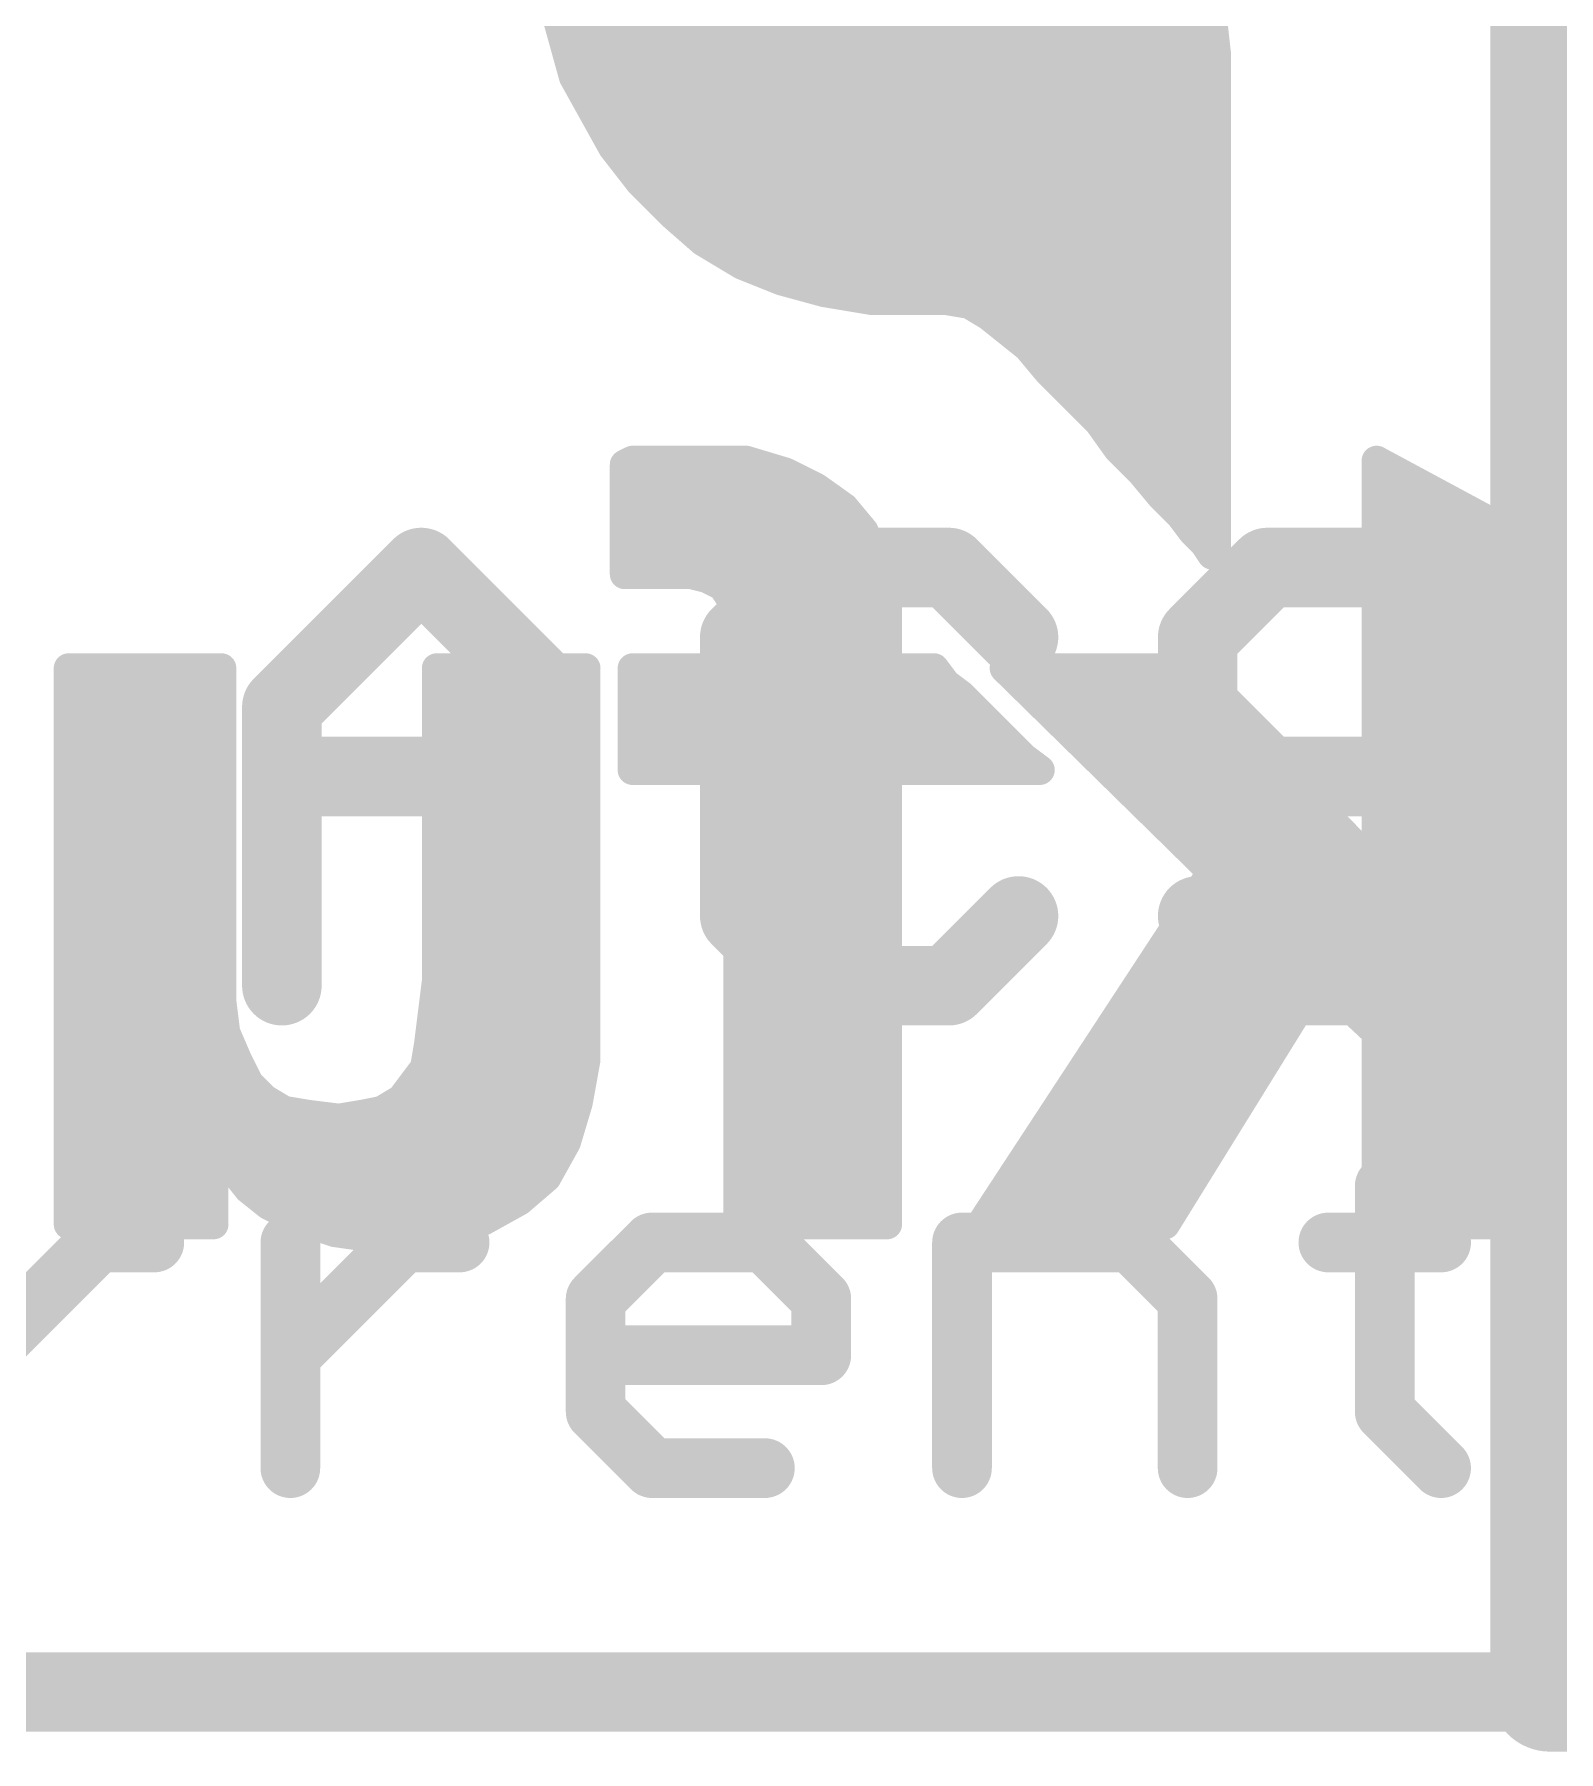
# Model space of a CAD drawing. Extents: x -37 to 70, y -15 to 15.
# Drawn here: x 8.855 to 12.747, y -0.152 to 4.232 of the extents above; entities that cross this region are included whole.
import ezdxf

# ---------------------------------------------------------------- set-up
doc = ezdxf.new("R2010")
doc.units = 0
for name, color, linetype in [('1', 12, 'CONTINUOUS'), ('16', 132, 'CONTINUOUS'), ('20', 53, 'CONTINUOUS'), ('21', 41, 'CONTINUOUS'), ('22', 40, 'CONTINUOUS')]:
    doc.layers.add(name, color=color, linetype=linetype)

msp = doc.modelspace()

# ---------------------------------------------------------------- linework, layer by layer
at = {"layer": '1', "const_width": 0.3048}
for points in [[(12.7254, 15.24), (12.7254, 0)], [(12.7254, 0), (24.13, 0)]]:
    msp.add_lwpolyline(points, dxfattribs=at)
at = {"layer": '1', "const_width": 0.1524}
for points in [[(12.7254, 0.0762, 1), (12.7254, -0.0762)], [(12.6492, 0, 1), (12.8016, 0)]]:
    msp.add_lwpolyline(points, format="xyb", dxfattribs=at)
at = {"layer": '16', "const_width": 0.3048}
for points in [[(12.7254, 15.24), (12.7254, 0)], [(12.7254, 0), (24.13, 0)]]:
    msp.add_lwpolyline(points, dxfattribs=at)
at = {"layer": '16', "const_width": 0.1524}
for points in [[(12.7254, 0.0762, 1), (12.7254, -0.0762)], [(12.6492, 0, 1), (12.8016, 0)]]:
    msp.add_lwpolyline(points, format="xyb", dxfattribs=at)
at = {"layer": '20', "const_width": 0.2032}
msp.add_lwpolyline([(24.13, 0), (0, 0)], dxfattribs=at)
at = {"layer": '21'}
for points, const_width in [([(9.4869, 2.5152), (9.8428, 2.8711)], 0.2032), ([(9.8428, 2.8711), (10.1987, 2.5152)], 0.2032), ([(10.8342, 2.8711), (10.6563, 2.6932)], 0.2032), ([(11.1902, 2.8711), (10.8342, 2.8711)], 0.2032), ([(11.3681, 2.6932), (11.1902, 2.8711)], 0.2032), ([(12.0036, 2.8711), (11.8257, 2.6932)], 0.2032), ([(12.3596, 2.8711), (12.0036, 2.8711)], 0.2032), ([(12.5375, 2.6932), (12.3596, 2.8711)], 0.2032), ([(10.6563, 2.6932), (10.6563, 1.9814)], 0.2032), ([(11.8257, 2.6932), (11.8257, 2.5152)], 0.2032), ([(9.4869, 1.8034), (9.4869, 2.5152)], 0.2032), ([(10.1987, 2.5152), (10.1987, 1.8034)], 0.2032), ([(11.8257, 2.5152), (12.0036, 2.3373)], 0.2032), ([(9.4869, 2.3373), (10.1987, 2.3373)], 0.2032), ([(12.0036, 2.3373), (12.3596, 2.3373)], 0.2032), ([(12.3596, 2.3373), (12.5375, 2.1593)], 0.2032), ([(12.5375, 2.1593), (12.5375, 1.9814)], 0.2032), ([(10.6563, 1.9814), (10.8342, 1.8034)], 0.2032), ([(11.1902, 1.8034), (11.3681, 1.9814)], 0.2032), ([(12.0036, 1.8034), (11.8257, 1.9814)], 0.2032), ([(12.5375, 1.9814), (12.3596, 1.8034)], 0.2032), ([(10.8342, 1.8034), (11.1902, 1.8034)], 0.2032), ([(12.3596, 1.8034), (12.0036, 1.8034)], 0.2032), ([(12.3033, 1.2918), (12.3033, 0.7156)], 0.1524), ([(8.729, 0.8596), (9.0172, 1.1477)], 0.1524), ([(9.0172, 1.1477), (9.1612, 1.1477)], 0.1524), ([(9.5086, 0.5715), (9.5086, 1.1477)], 0.1524), ([(9.5086, 0.8596), (9.7967, 1.1477)], 0.1524), ([(9.7967, 1.1477), (9.9408, 1.1477)], 0.1524), ([(10.2882, 1.0037), (10.4323, 1.1477)], 0.1524), ([(10.4323, 1.1477), (10.7204, 1.1477)], 0.1524), ([(10.7204, 1.1477), (10.8645, 1.0037)], 0.1524), ([(11.2238, 0.5715), (11.2238, 1.1477)], 0.1524), ([(11.2238, 1.1477), (11.6559, 1.1477)], 0.1524), ([(11.6559, 1.1477), (11.8, 1.0037)], 0.1524), ([(12.1593, 1.1477), (12.4474, 1.1477)], 0.1524), ([(10.2882, 0.7156), (10.2882, 1.0037)], 0.1524), ([(10.8645, 1.0037), (10.8645, 0.8596)], 0.1524), ([(11.8, 1.0037), (11.8, 0.5715)], 0.1524), ([(10.8645, 0.8596), (10.2882, 0.8596)], 0.1524), ([(10.4323, 0.5715), (10.2882, 0.7156)], 0.1524), ([(12.3033, 0.7156), (12.4474, 0.5715)], 0.1524), ([(10.7204, 0.5715), (10.4323, 0.5715)], 0.1524)]:
    msp.add_lwpolyline(points, dxfattribs=dict(at, const_width=const_width))
for points, const_width in [([(9.8787, 2.907, 1), (9.8069, 2.8352)], 0.1016), ([(9.8787, 2.8352, 1), (9.8069, 2.907)], 0.1016), ([(10.8342, 2.9219, 1), (10.8342, 2.8203)], 0.1016), ([(10.8702, 2.8352, 1), (10.7983, 2.907)], 0.1016), ([(11.2261, 2.907, 1), (11.1542, 2.8352)], 0.1016), ([(11.1902, 2.8203, 1), (11.1902, 2.9219)], 0.1016), ([(12.0036, 2.9219, 1), (12.0036, 2.8203)], 0.1016), ([(12.0396, 2.8352, 1), (11.9677, 2.907)], 0.1016), ([(12.3955, 2.907, 1), (12.3236, 2.8352)], 0.1016), ([(12.3596, 2.8203, 1), (12.3596, 2.9219)], 0.1016), ([(10.7071, 2.6932, 1), (10.6055, 2.6932)], 0.1016), ([(10.6204, 2.7291, 1), (10.6922, 2.6572)], 0.1016), ([(11.3322, 2.6572, 1), (11.404, 2.7291)], 0.1016), ([(11.8765, 2.6932, 1), (11.7749, 2.6932)], 0.1016), ([(11.7898, 2.7291, 1), (11.8616, 2.6572)], 0.1016), ([(12.5016, 2.6572, 1), (12.5734, 2.7291)], 0.1016), ([(9.5377, 2.5152, 1), (9.4361, 2.5152)], 0.1016), ([(9.451, 2.5511, 1), (9.5228, 2.4793)], 0.1016), ([(10.2495, 2.5152, 1), (10.1479, 2.5152)], 0.1016), ([(10.1628, 2.4793, 1), (10.2346, 2.5511)], 0.1016), ([(11.8616, 2.5511, 1), (11.7898, 2.4793)], 0.1016), ([(11.7749, 2.5152, 1), (11.8765, 2.5152)], 0.1016), ([(9.4869, 2.3881, 1), (9.4869, 2.2865)], 0.1016), ([(10.1987, 2.2865, 1), (10.1987, 2.3881)], 0.1016), ([(12.0036, 2.3881, 1), (12.0036, 2.2865)], 0.1016), ([(11.9677, 2.3013, 1), (12.0396, 2.3732)], 0.1016), ([(12.3955, 2.3732, 1), (12.3236, 2.3013)], 0.1016), ([(12.3596, 2.2865, 1), (12.3596, 2.3881)], 0.1016), ([(12.5883, 2.1593, 1), (12.4867, 2.1593)], 0.1016), ([(12.5016, 2.1234, 1), (12.5734, 2.1952)], 0.1016), ([(10.6922, 2.0173, 1), (10.6204, 1.9454)], 0.1016), ([(11.404, 1.9454, 1), (11.3322, 2.0173)], 0.1016), ([(11.8616, 2.0173, 1), (11.7898, 1.9454)], 0.1016), ([(12.5734, 1.9454, 1), (12.5016, 2.0173)], 0.1016), ([(10.6055, 1.9814, 1), (10.7071, 1.9814)], 0.1016), ([(12.4867, 1.9814, 1), (12.5883, 1.9814)], 0.1016), ([(10.8342, 1.8542, 1), (10.8342, 1.7526)], 0.1016), ([(10.7983, 1.7675, 1), (10.8702, 1.8393)], 0.1016), ([(11.1542, 1.8393, 1), (11.2261, 1.7675)], 0.1016), ([(11.1902, 1.7526, 1), (11.1902, 1.8542)], 0.1016), ([(12.0036, 1.8542, 1), (12.0036, 1.7526)], 0.1016), ([(11.9677, 1.7675, 1), (12.0396, 1.8393)], 0.1016), ([(12.3236, 1.8393, 1), (12.3955, 1.7675)], 0.1016), ([(12.3596, 1.7526, 1), (12.3596, 1.8542)], 0.1016), ([(9.4361, 1.8034, 1), (9.5377, 1.8034)], 0.1016), ([(10.1479, 1.8034, 1), (10.2495, 1.8034)], 0.1016), ([(12.3414, 1.2918, 1), (12.2652, 1.2918)], 0.0762), ([(9.0172, 1.1858, 1), (9.0172, 1.1096)], 0.0762), ([(9.0441, 1.1208, 1), (8.9902, 1.1747)], 0.0762), ([(9.1612, 1.1096, 1), (9.1612, 1.1858)], 0.0762), ([(9.5467, 1.1477, 1), (9.4705, 1.1477)], 0.0762), ([(9.7967, 1.1858, 1), (9.7967, 1.1096)], 0.0762), ([(9.8237, 1.1208, 1), (9.7698, 1.1747)], 0.0762), ([(9.9408, 1.1096, 1), (9.9408, 1.1858)], 0.0762), ([(10.4323, 1.1858, 1), (10.4323, 1.1096)], 0.0762), ([(10.4592, 1.1208, 1), (10.4053, 1.1747)], 0.0762), ([(10.7473, 1.1747, 1), (10.6935, 1.1208)], 0.0762), ([(10.7204, 1.1096, 1), (10.7204, 1.1858)], 0.0762), ([(11.2619, 1.1477, 1), (11.1857, 1.1477)], 0.0762), ([(11.2238, 1.1858, 1), (11.2238, 1.1096)], 0.0762), ([(11.6829, 1.1747, 1), (11.629, 1.1208)], 0.0762), ([(11.6559, 1.1096, 1), (11.6559, 1.1858)], 0.0762), ([(12.1593, 1.1858, 1), (12.1593, 1.1096)], 0.0762), ([(12.4474, 1.1096, 1), (12.4474, 1.1858)], 0.0762), ([(10.3263, 1.0037, 1), (10.2501, 1.0037)], 0.0762), ([(10.2613, 1.0306, 1), (10.3152, 0.9767)], 0.0762), ([(10.9026, 1.0037, 1), (10.8264, 1.0037)], 0.0762), ([(10.8375, 0.9767, 1), (10.8914, 1.0306)], 0.0762), ([(11.8381, 1.0037, 1), (11.7619, 1.0037)], 0.0762), ([(11.773, 0.9767, 1), (11.8269, 1.0306)], 0.0762), ([(9.4817, 0.8866, 1), (9.5356, 0.8327)], 0.0762), ([(10.2882, 0.8977, 1), (10.2882, 0.8215)], 0.0762), ([(10.8645, 0.8215, 1), (10.8645, 0.8977)], 0.0762), ([(10.8264, 0.8596, 1), (10.9026, 0.8596)], 0.0762), ([(10.3152, 0.7425, 1), (10.2613, 0.6886)], 0.0762), ([(12.3303, 0.7425, 1), (12.2764, 0.6886)], 0.0762), ([(10.2501, 0.7156, 1), (10.3263, 0.7156)], 0.0762), ([(12.2652, 0.7156, 1), (12.3414, 0.7156)], 0.0762), ([(10.4323, 0.6096, 1), (10.4323, 0.5334)], 0.0762), ([(10.4053, 0.5446, 1), (10.4592, 0.5984)], 0.0762), ([(10.7204, 0.5334, 1), (10.7204, 0.6096)], 0.0762), ([(12.4204, 0.5446, 1), (12.4743, 0.5984)], 0.0762), ([(9.4705, 0.5715, 1), (9.5467, 0.5715)], 0.0762), ([(11.1857, 0.5715, 1), (11.2619, 0.5715)], 0.0762), ([(11.7619, 0.5715, 1), (11.8381, 0.5715)], 0.0762)]:
    msp.add_lwpolyline(points, format="xyb", dxfattribs=dict(at, const_width=const_width))
at = {"layer": '22', "const_width": 0.0762}
for points in [[(10.2325, 4.124), (10.1825, 4.304)], [(10.1927, 4.2672), (11.8633, 4.2672)], [(11.8625, 4.274), (11.8725, 4.184)], [(10.2139, 4.191), (11.8717, 4.191)], [(11.8725, 4.184), (11.8725, 2.904)], [(10.3325, 3.944), (10.2325, 4.124)], [(10.2376, 4.1148), (11.8725, 4.1148)], [(10.2799, 4.0386), (11.8725, 4.0386)], [(10.3223, 3.9624), (11.8725, 3.9624)], [(10.4025, 3.854), (10.3325, 3.944)], [(10.3775, 3.8862), (11.8725, 3.8862)], [(10.4825, 3.774), (10.4025, 3.854)], [(10.4465, 3.81), (11.8725, 3.81)], [(10.5625, 3.704), (10.4825, 3.774)], [(10.5284, 3.7338), (11.8725, 3.7338)], [(10.6625, 3.644), (10.5625, 3.704)], [(10.6398, 3.6576), (11.8725, 3.6576)], [(10.7625, 3.604), (10.6625, 3.644)], [(10.8725, 3.574), (10.7625, 3.604)], [(10.8454, 3.5814), (11.8725, 3.5814)], [(10.9925, 3.554), (10.8725, 3.574)], [(11.1825, 3.554), (10.9925, 3.554)], [(11.2425, 3.544), (11.1825, 3.554)], [(11.2925, 3.514), (11.2425, 3.544)], [(11.3425, 3.474), (11.2925, 3.514)], [(11.3035, 3.5052), (11.8725, 3.5052)], [(11.3925, 3.434), (11.3425, 3.474)], [(11.4425, 3.374), (11.3925, 3.434)], [(11.3967, 3.429), (11.8725, 3.429)], [(11.5025, 3.314), (11.4425, 3.374)], [(11.4637, 3.3528), (11.8725, 3.3528)], [(11.5725, 3.244), (11.5025, 3.314)], [(11.5399, 3.2766), (11.8725, 3.2766)], [(11.6225, 3.174), (11.5725, 3.244)], [(11.6036, 3.2004), (11.8725, 3.2004)], [(11.6825, 3.114), (11.6225, 3.174)], [(10.3825, 3.144), (10.3625, 3.134)], [(10.3625, 3.134), (10.3625, 2.854)], [(10.3625, 3.1242), (10.7385, 3.1242)], [(10.6725, 3.144), (10.3825, 3.144)], [(10.7725, 3.114), (10.6725, 3.144)], [(11.6723, 3.1242), (11.8725, 3.1242)], [(12.6725, 2.934), (12.2825, 3.144)], [(12.2825, 3.144), (12.2825, 2.104)], [(12.2825, 3.1242), (12.3193, 3.1242)], [(10.8525, 3.074), (10.7725, 3.114)], [(11.7325, 3.054), (11.6825, 3.114)], [(10.3625, 3.048), (10.8889, 3.048)], [(10.9225, 3.024), (10.8525, 3.074)], [(11.7825, 3.004), (11.7325, 3.054)], [(11.7385, 3.048), (11.8725, 3.048)], [(12.2825, 3.048), (12.4608, 3.048)], [(10.9725, 2.964), (10.9225, 3.024)], [(11.8125, 2.964), (11.7825, 3.004)], [(10.3625, 2.9718), (10.966, 2.9718)], [(11.0025, 2.894), (10.9725, 2.964)], [(11.8067, 2.9718), (11.8725, 2.9718)], [(11.8425, 2.934), (11.8125, 2.964)], [(12.2825, 2.9718), (12.6023, 2.9718)], [(11.8625, 2.904), (11.8425, 2.934)], [(11.8725, 2.904), (11.8625, 2.904)], [(12.6725, 1.194), (12.6725, 2.934)], [(10.3625, 2.8956), (11.0018, 2.8956)], [(11.0325, 2.814), (11.0025, 2.894)], [(12.2825, 2.8956), (12.6725, 2.8956)], [(10.3625, 2.854), (10.5325, 2.854)], [(10.5325, 2.854), (10.5725, 2.844)], [(10.5725, 2.844), (10.5925, 2.834)], [(10.5925, 2.834), (10.6125, 2.824)], [(10.6125, 2.824), (10.6325, 2.794)], [(10.6156, 2.8194), (11.0305, 2.8194)], [(11.0325, 2.614), (11.0325, 2.814)], [(12.2825, 2.8194), (12.6725, 2.8194)], [(10.6325, 2.794), (10.6425, 2.774)], [(10.6425, 2.774), (10.6425, 2.734)], [(10.6425, 2.7432), (11.0325, 2.7432)], [(10.6425, 2.734), (10.6525, 2.694)], [(12.2825, 2.7432), (12.6725, 2.7432)], [(10.6525, 2.694), (10.6525, 2.614)], [(10.6525, 2.667), (11.0325, 2.667)], [(12.2825, 2.667), (12.6725, 2.667)], [(9.3325, 2.614), (8.9425, 2.614)], [(8.9425, 2.614), (8.9425, 1.374)], [(9.3325, 1.764), (9.3325, 2.614)], [(10.2625, 2.614), (9.8825, 2.614)], [(9.8825, 2.614), (9.8825, 1.814)], [(10.2625, 1.614), (10.2625, 2.614)], [(10.6525, 2.614), (10.3825, 2.614)], [(10.3825, 2.614), (10.3825, 2.354)], [(11.1525, 2.614), (11.0325, 2.614)], [(11.1825, 2.574), (11.1525, 2.614)], [(11.7925, 2.614), (11.3325, 2.614)], [(11.3325, 2.614), (11.8625, 2.094)], [(12.2825, 2.104), (11.7925, 2.614)], [(8.9425, 2.5908), (9.3325, 2.5908)], [(9.8825, 2.5908), (10.2625, 2.5908)], [(10.3825, 2.5908), (11.1699, 2.5908)], [(11.2225, 2.544), (11.1825, 2.574)], [(11.3561, 2.5908), (11.8148, 2.5908)], [(12.2825, 2.5908), (12.6725, 2.5908)], [(8.9425, 2.5146), (9.3325, 2.5146)], [(9.8825, 2.5146), (10.2625, 2.5146)], [(10.3825, 2.5146), (11.2519, 2.5146)], [(11.2525, 2.514), (11.2225, 2.544)], [(11.2825, 2.484), (11.2525, 2.514)], [(11.4338, 2.5146), (11.888, 2.5146)], [(12.2825, 2.5146), (12.6725, 2.5146)], [(11.3225, 2.444), (11.2825, 2.484)], [(8.9425, 2.4384), (9.3325, 2.4384)], [(9.8825, 2.4384), (10.2625, 2.4384)], [(10.3825, 2.4384), (11.3281, 2.4384)], [(11.3525, 2.414), (11.3225, 2.444)], [(11.5115, 2.4384), (11.9612, 2.4384)], [(12.2825, 2.4384), (12.6725, 2.4384)], [(11.3825, 2.384), (11.3525, 2.414)], [(11.4225, 2.354), (11.3825, 2.384)], [(8.9425, 2.3622), (9.3325, 2.3622)], [(9.8825, 2.3622), (10.2625, 2.3622)], [(10.3825, 2.3622), (11.4116, 2.3622)], [(10.3825, 2.354), (10.6525, 2.354)], [(10.6525, 2.354), (10.6525, 1.194)], [(11.0325, 2.354), (11.4225, 2.354)], [(11.0325, 2.204), (11.0325, 2.354)], [(11.5891, 2.3622), (12.0344, 2.3622)], [(12.2825, 2.3622), (12.6725, 2.3622)], [(8.9425, 2.286), (9.3325, 2.286)], [(9.8825, 2.286), (10.2625, 2.286)], [(10.6525, 2.286), (11.0325, 2.286)], [(11.6668, 2.286), (12.1076, 2.286)], [(12.2825, 2.286), (12.6725, 2.286)], [(8.9425, 2.2098), (9.3325, 2.2098)], [(9.8825, 2.2098), (10.2625, 2.2098)], [(10.6525, 2.2098), (11.0325, 2.2098)], [(11.0325, 1.194), (11.0325, 2.204)], [(11.7445, 2.2098), (12.1809, 2.2098)], [(12.2825, 2.2098), (12.6725, 2.2098)], [(8.9425, 2.1336), (9.3325, 2.1336)], [(9.8825, 2.1336), (10.2625, 2.1336)], [(10.6525, 2.1336), (11.0325, 2.1336)], [(11.8221, 2.1336), (12.2541, 2.1336)], [(12.2825, 2.1336), (12.6725, 2.1336)], [(11.8625, 2.094), (11.2725, 1.194)], [(8.9425, 2.0574), (9.3325, 2.0574)], [(9.8825, 2.0574), (10.2625, 2.0574)], [(10.6525, 2.0574), (11.0325, 2.0574)], [(11.8385, 2.0574), (12.6725, 2.0574)], [(8.9425, 1.9812), (9.3325, 1.9812)], [(9.8825, 1.9812), (10.2625, 1.9812)], [(10.6525, 1.9812), (11.0325, 1.9812)], [(11.7886, 1.9812), (12.6725, 1.9812)], [(8.9425, 1.905), (9.3325, 1.905)], [(9.8825, 1.905), (10.2625, 1.905)], [(10.6525, 1.905), (11.0325, 1.905)], [(11.7386, 1.905), (12.6725, 1.905)], [(8.9425, 1.8288), (9.3325, 1.8288)], [(9.8825, 1.814), (9.8725, 1.734)], [(9.8825, 1.8288), (10.2625, 1.8288)], [(10.6525, 1.8288), (11.0325, 1.8288)], [(11.6886, 1.8288), (12.6725, 1.8288)], [(11.7425, 1.194), (12.1325, 1.824)], [(12.1325, 1.824), (12.2825, 1.684)], [(9.3425, 1.684), (9.3325, 1.764)], [(8.9425, 1.7526), (9.3339, 1.7526)], [(9.8725, 1.734), (9.8625, 1.654)], [(9.8748, 1.7526), (10.2625, 1.7526)], [(10.6525, 1.7526), (11.0325, 1.7526)], [(11.6387, 1.7526), (12.0883, 1.7526)], [(12.209, 1.7526), (12.6725, 1.7526)], [(8.9425, 1.6764), (9.3458, 1.6764)], [(9.3725, 1.614), (9.3425, 1.684)], [(9.8653, 1.6764), (10.2625, 1.6764)], [(10.6525, 1.6764), (11.0325, 1.6764)], [(11.5887, 1.6764), (12.0411, 1.6764)], [(12.2825, 1.684), (12.2825, 1.194)], [(12.2825, 1.6764), (12.6725, 1.6764)], [(9.8625, 1.654), (9.8525, 1.594)], [(8.9425, 1.6002), (9.3794, 1.6002)], [(9.4025, 1.554), (9.3725, 1.614)], [(9.8525, 1.594), (9.8225, 1.554)], [(9.8535, 1.6002), (10.26, 1.6002)], [(10.2425, 1.504), (10.2625, 1.614)], [(10.6525, 1.6002), (11.0325, 1.6002)], [(11.5388, 1.6002), (11.994, 1.6002)], [(12.2825, 1.6002), (12.6725, 1.6002)], [(9.4425, 1.514), (9.4025, 1.554)], [(9.8225, 1.554), (9.7925, 1.514)], [(8.9425, 1.524), (9.4325, 1.524)], [(9.4925, 1.484), (9.4425, 1.514)], [(9.7925, 1.514), (9.7425, 1.484)], [(9.8, 1.524), (10.2461, 1.524)], [(10.2125, 1.404), (10.2425, 1.504)], [(10.6525, 1.524), (11.0325, 1.524)], [(11.4888, 1.524), (11.9468, 1.524)], [(12.2825, 1.524), (12.6725, 1.524)], [(9.5525, 1.474), (9.4925, 1.484)], [(9.6325, 1.464), (9.5525, 1.474)], [(9.6925, 1.474), (9.6325, 1.464)], [(9.7425, 1.484), (9.6925, 1.474)], [(8.9425, 1.4478), (10.2256, 1.4478)], [(10.6525, 1.4478), (11.0325, 1.4478)], [(11.4389, 1.4478), (11.8996, 1.4478)], [(12.2825, 1.4478), (12.6725, 1.4478)], [(8.9425, 1.374), (8.9425, 1.194)], [(8.9425, 1.3716), (9.3125, 1.3716)], [(9.3125, 1.194), (9.3125, 1.394)], [(9.3125, 1.394), (9.3225, 1.394)], [(9.3225, 1.394), (9.3625, 1.334)], [(9.3374, 1.3716), (10.1945, 1.3716)], [(10.1625, 1.314), (10.2125, 1.404)], [(10.6525, 1.3716), (11.0325, 1.3716)], [(11.3889, 1.3716), (11.8524, 1.3716)], [(12.2825, 1.3716), (12.6725, 1.3716)], [(9.3625, 1.334), (9.4025, 1.284)], [(8.9425, 1.2954), (9.3125, 1.2954)], [(9.3934, 1.2954), (10.1408, 1.2954)], [(9.4025, 1.284), (9.4525, 1.244)], [(10.0925, 1.254), (10.1625, 1.314)], [(10.6525, 1.2954), (11.0325, 1.2954)], [(11.339, 1.2954), (11.8053, 1.2954)], [(12.2825, 1.2954), (12.6725, 1.2954)], [(9.4525, 1.244), (9.5125, 1.214)], [(10.0025, 1.204), (10.0925, 1.254)], [(8.9425, 1.2192), (9.3125, 1.2192)], [(8.9425, 1.194), (9.3125, 1.194)], [(9.5021, 1.2192), (10.0299, 1.2192)], [(9.5125, 1.214), (9.5625, 1.194)], [(9.5625, 1.194), (9.6225, 1.174)], [(9.8925, 1.164), (10.0025, 1.204)], [(10.6525, 1.2192), (11.0325, 1.2192)], [(10.6525, 1.194), (11.0325, 1.194)], [(11.2725, 1.194), (11.7425, 1.194)], [(11.289, 1.2192), (11.7581, 1.2192)], [(12.2825, 1.2192), (12.6725, 1.2192)], [(12.2825, 1.194), (12.6725, 1.194)], [(9.6225, 1.174), (9.6925, 1.164)], [(9.6925, 1.164), (9.7525, 1.154)], [(9.7525, 1.154), (9.8925, 1.164)]]:
    msp.add_lwpolyline(points, dxfattribs=at)
at = {"layer": '22', "const_width": 0.0381}
for points in [[(10.1927, 4.2862, 1), (10.1927, 4.2481)], [(11.8633, 4.2481, 1), (11.8633, 4.2862)], [(10.2139, 4.21, 1), (10.2139, 4.1719)], [(11.8916, 4.184, 1), (11.8535, 4.184)], [(11.8717, 4.1719, 1), (11.8717, 4.21)], [(11.8536, 4.1819, 1), (11.8914, 4.1861)], [(10.2492, 4.1333, 1), (10.2158, 4.1147)], [(10.2141, 4.1189, 1), (10.2509, 4.1291)], [(10.2376, 4.1338, 1), (10.2376, 4.0957)], [(11.8725, 4.0957, 1), (11.8725, 4.1338)], [(10.2799, 4.0577, 1), (10.2799, 4.0196)], [(11.8725, 4.0196, 1), (11.8725, 4.0577)], [(10.3223, 3.9815, 1), (10.3223, 3.9434)], [(11.8725, 3.9434, 1), (11.8725, 3.9815)], [(10.3475, 3.9557, 1), (10.3175, 3.9323)], [(10.3158, 3.9347, 1), (10.3492, 3.9533)], [(10.3775, 3.9053, 1), (10.3775, 3.8672)], [(11.8725, 3.8672, 1), (11.8725, 3.9053)], [(10.416, 3.8675, 1), (10.389, 3.8405)], [(10.3875, 3.8423, 1), (10.4175, 3.8657)], [(10.4465, 3.8291, 1), (10.4465, 3.791)], [(11.8725, 3.791, 1), (11.8725, 3.8291)], [(10.495, 3.7883, 1), (10.47, 3.7597)], [(10.469, 3.7605, 1), (10.496, 3.7875)], [(10.5284, 3.7529, 1), (10.5284, 3.7147)], [(11.8725, 3.7147, 1), (11.8725, 3.7529)], [(10.5723, 3.7203, 1), (10.5527, 3.6877)], [(10.55, 3.6897, 1), (10.575, 3.7183)], [(10.6398, 3.6766, 1), (10.6398, 3.6385)], [(11.8725, 3.6385, 1), (11.8725, 3.6766)], [(10.6696, 3.6617, 1), (10.6554, 3.6263)], [(10.6527, 3.6277, 1), (10.6723, 3.6603)], [(10.7675, 3.6224, 1), (10.7575, 3.5856)], [(10.7554, 3.5863, 1), (10.7696, 3.6217)], [(10.8454, 3.6005, 1), (10.8454, 3.5624)], [(10.8756, 3.5928, 1), (10.8694, 3.5552)], [(10.8675, 3.5556, 1), (10.8775, 3.5924)], [(11.8725, 3.5624, 1), (11.8725, 3.6005)], [(10.9925, 3.5731, 1), (10.9925, 3.535)], [(10.9894, 3.5352, 1), (10.9956, 3.5728)], [(11.1856, 3.5728, 1), (11.1794, 3.5352)], [(11.1825, 3.535, 1), (11.1825, 3.5731)], [(11.2523, 3.5603, 1), (11.2327, 3.5277)], [(11.2394, 3.5252, 1), (11.2456, 3.5628)], [(11.3044, 3.5289, 1), (11.2806, 3.4991)], [(11.2827, 3.4977, 1), (11.3023, 3.5303)], [(11.3035, 3.5243, 1), (11.3035, 3.4862)], [(11.3544, 3.4889, 1), (11.3306, 3.4591)], [(11.3306, 3.4591, 1), (11.3544, 3.4889)], [(11.8725, 3.4862, 1), (11.8725, 3.5243)], [(11.4071, 3.4462, 1), (11.3779, 3.4218)], [(11.3967, 3.4481, 1), (11.3967, 3.41)], [(11.3806, 3.4191, 1), (11.4044, 3.4489)], [(11.8725, 3.41, 1), (11.8725, 3.4481)], [(11.456, 3.3875, 1), (11.429, 3.3605)], [(11.4279, 3.3618, 1), (11.4571, 3.3862)], [(11.4637, 3.3719, 1), (11.4637, 3.3338)], [(11.8725, 3.3338, 1), (11.8725, 3.3719)], [(11.516, 3.3275, 1), (11.489, 3.3005)], [(11.489, 3.3005, 1), (11.516, 3.3275)], [(11.5399, 3.2957, 1), (11.5399, 3.2576)], [(11.8725, 3.2576, 1), (11.8725, 3.2957)], [(11.588, 3.2551, 1), (11.557, 3.2329)], [(11.559, 3.2305, 1), (11.586, 3.2575)], [(11.6036, 3.2195, 1), (11.6036, 3.1814)], [(11.636, 3.1875, 1), (11.609, 3.1605)], [(11.607, 3.1629, 1), (11.638, 3.1851)], [(11.8725, 3.1814, 1), (11.8725, 3.2195)], [(10.354, 3.151, 1), (10.371, 3.117)], [(10.3625, 3.1433, 1), (10.3625, 3.1052)], [(10.3816, 3.134, 1), (10.3435, 3.134)], [(10.3825, 3.1631, 1), (10.3825, 3.125)], [(10.391, 3.127, 1), (10.374, 3.161)], [(10.678, 3.1622, 1), (10.667, 3.1258)], [(10.6725, 3.125, 1), (10.6725, 3.1631)], [(10.7385, 3.1052, 1), (10.7385, 3.1433)], [(11.6723, 3.1433, 1), (11.6723, 3.1052)], [(11.8725, 3.1052, 1), (11.8725, 3.1433)], [(12.2915, 3.1608, 1), (12.2735, 3.1272)], [(12.2825, 3.1433, 1), (12.2825, 3.1052)], [(12.3016, 3.144, 1), (12.2635, 3.144)], [(12.3193, 3.1052, 1), (12.3193, 3.1433)], [(10.781, 3.131, 1), (10.764, 3.097)], [(10.767, 3.0958, 1), (10.778, 3.1322)], [(11.6971, 3.1262, 1), (11.6679, 3.1018)], [(11.669, 3.1005, 1), (11.696, 3.1275)], [(10.3625, 3.0671, 1), (10.3625, 3.029)], [(10.8636, 3.0895, 1), (10.8414, 3.0585)], [(10.844, 3.057, 1), (10.861, 3.091)], [(10.8889, 3.029, 1), (10.8889, 3.0671)], [(11.746, 3.0675, 1), (11.719, 3.0405)], [(11.7179, 3.0418, 1), (11.7471, 3.0662)], [(11.7385, 3.0671, 1), (11.7385, 3.029)], [(11.8725, 3.029, 1), (11.8725, 3.0671)], [(12.2825, 3.0671, 1), (12.2825, 3.029)], [(12.4608, 3.029, 1), (12.4608, 3.0671)], [(10.9371, 3.0362, 1), (10.9079, 3.0118)], [(10.9114, 3.0085, 1), (10.9336, 3.0395)], [(11.7977, 3.0154, 1), (11.7673, 2.9926)], [(11.769, 2.9905, 1), (11.796, 3.0175)], [(10.3625, 2.9909, 1), (10.3625, 2.9527)], [(10.99, 2.9715, 1), (10.955, 2.9565)], [(10.9579, 2.9518, 1), (10.9871, 2.9762)], [(10.966, 2.9527, 1), (10.966, 2.9909)], [(11.8067, 2.9909, 1), (11.8067, 2.9527)], [(11.826, 2.9775, 1), (11.799, 2.9505)], [(11.7973, 2.9526, 1), (11.8277, 2.9754)], [(11.8725, 2.9527, 1), (11.8725, 2.9909)], [(12.2825, 2.9909, 1), (12.2825, 2.9527)], [(12.6023, 2.9527, 1), (12.6023, 2.9909)], [(11.8584, 2.9446, 1), (11.8266, 2.9234)], [(11.829, 2.9205, 1), (11.856, 2.9475)], [(11.8625, 2.9231, 1), (11.8625, 2.885)], [(11.8725, 2.885, 1), (11.8725, 2.9231)], [(12.6916, 2.934, 1), (12.6535, 2.934)], [(12.6635, 2.9172, 1), (12.6815, 2.9508)], [(10.3625, 2.9146, 1), (10.3625, 2.8765)], [(11.0203, 2.9007, 1), (10.9847, 2.8873)], [(10.985, 2.8865, 1), (11.02, 2.9015)], [(11.0018, 2.8765, 1), (11.0018, 2.9146)], [(11.8466, 2.8934, 1), (11.8784, 2.9146)], [(11.8535, 2.904, 1), (11.8916, 2.904)], [(12.2825, 2.9146, 1), (12.2825, 2.8765)], [(12.6725, 2.8765, 1), (12.6725, 2.9146)], [(10.3625, 2.8731, 1), (10.3625, 2.835)], [(10.3435, 2.854, 1), (10.3816, 2.854)], [(10.5371, 2.8725, 1), (10.5279, 2.8355)], [(10.5325, 2.835, 1), (10.5325, 2.8731)], [(10.581, 2.861, 1), (10.564, 2.827)], [(10.5679, 2.8255, 1), (10.5771, 2.8625)], [(10.601, 2.851, 1), (10.584, 2.817)], [(10.584, 2.817, 1), (10.601, 2.851)], [(10.6284, 2.8346, 1), (10.5966, 2.8134)], [(10.6156, 2.8385, 1), (10.6156, 2.8004)], [(10.604, 2.807, 1), (10.621, 2.841)], [(11.0516, 2.814, 1), (11.0135, 2.814)], [(11.0305, 2.8004, 1), (11.0305, 2.8385)], [(12.2825, 2.8385, 1), (12.2825, 2.8004)], [(12.6725, 2.8004, 1), (12.6725, 2.8385)], [(10.6495, 2.8025, 1), (10.6155, 2.7855)], [(10.6166, 2.7834, 1), (10.6484, 2.8046)], [(10.6616, 2.774, 1), (10.6235, 2.774)], [(11.0147, 2.8073, 1), (11.0503, 2.8207)], [(10.6425, 2.7623, 1), (10.6425, 2.7242)], [(10.661, 2.7386, 1), (10.624, 2.7294)], [(10.6255, 2.7655, 1), (10.6595, 2.7825)], [(11.0325, 2.7242, 1), (11.0325, 2.7623)], [(12.2825, 2.7623, 1), (12.2825, 2.7242)], [(12.6725, 2.7242, 1), (12.6725, 2.7623)], [(10.6235, 2.734, 1), (10.6616, 2.734)], [(10.6715, 2.694, 1), (10.6334, 2.694)], [(10.6525, 2.6861, 1), (10.6525, 2.648)], [(10.634, 2.6894, 1), (10.671, 2.6986)], [(11.0325, 2.648, 1), (11.0325, 2.6861)], [(12.2825, 2.6861, 1), (12.2825, 2.648)], [(12.6725, 2.648, 1), (12.6725, 2.6861)], [(8.9425, 2.6331, 1), (8.9425, 2.595)], [(8.9616, 2.614, 1), (8.9235, 2.614)], [(9.3515, 2.614, 1), (9.3134, 2.614)], [(9.3325, 2.595, 1), (9.3325, 2.6331)], [(9.8825, 2.6331, 1), (9.8825, 2.595)], [(9.9016, 2.614, 1), (9.8635, 2.614)], [(10.2816, 2.614, 1), (10.2435, 2.614)], [(10.2625, 2.595, 1), (10.2625, 2.6331)], [(10.3825, 2.6331, 1), (10.3825, 2.595)], [(10.4016, 2.614, 1), (10.3635, 2.614)], [(10.6334, 2.614, 1), (10.6715, 2.614)], [(10.6525, 2.595, 1), (10.6525, 2.6331)], [(11.0325, 2.6331, 1), (11.0325, 2.595)], [(11.0135, 2.614, 1), (11.0516, 2.614)], [(11.1677, 2.6254, 1), (11.1373, 2.6026)], [(11.1525, 2.595, 1), (11.1525, 2.6331)], [(11.3325, 2.6331, 1), (11.3325, 2.595)], [(11.3458, 2.6276, 1), (11.3192, 2.6004)], [(11.8062, 2.6272, 1), (11.7788, 2.6008)], [(11.7925, 2.595, 1), (11.7925, 2.6331)], [(8.9425, 2.6099, 1), (8.9425, 2.5718)], [(9.3325, 2.5718, 1), (9.3325, 2.6099)], [(9.8825, 2.6099, 1), (9.8825, 2.5718)], [(10.2625, 2.5718, 1), (10.2625, 2.6099)], [(10.3825, 2.6099, 1), (10.3825, 2.5718)], [(11.1939, 2.5892, 1), (11.1711, 2.5588)], [(11.1673, 2.5626, 1), (11.1977, 2.5854)], [(11.1699, 2.5718, 1), (11.1699, 2.6099)], [(11.3561, 2.6099, 1), (11.3561, 2.5718)], [(11.8148, 2.5718, 1), (11.8148, 2.6099)], [(12.2825, 2.6099, 1), (12.2825, 2.5718)], [(12.6725, 2.5718, 1), (12.6725, 2.6099)], [(8.9425, 2.5337, 1), (8.9425, 2.4956)], [(9.3325, 2.4956, 1), (9.3325, 2.5337)], [(9.8825, 2.5337, 1), (9.8825, 2.4956)], [(10.2625, 2.4956, 1), (10.2625, 2.5337)], [(10.3825, 2.5337, 1), (10.3825, 2.4956)], [(11.236, 2.5575, 1), (11.209, 2.5305)], [(11.2111, 2.5288, 1), (11.2339, 2.5592)], [(11.266, 2.5275, 1), (11.239, 2.5005)], [(11.239, 2.5005, 1), (11.266, 2.5275)], [(11.2519, 2.4956, 1), (11.2519, 2.5337)], [(11.4338, 2.5337, 1), (11.4338, 2.4956)], [(11.888, 2.4956, 1), (11.888, 2.5337)], [(12.2825, 2.5337, 1), (12.2825, 2.4956)], [(12.6725, 2.4956, 1), (12.6725, 2.5337)], [(11.296, 2.4975, 1), (11.269, 2.4705)], [(11.269, 2.4705, 1), (11.296, 2.4975)], [(8.9425, 2.4575, 1), (8.9425, 2.4194)], [(9.3325, 2.4194, 1), (9.3325, 2.4575)], [(9.8825, 2.4575, 1), (9.8825, 2.4194)], [(10.2625, 2.4194, 1), (10.2625, 2.4575)], [(10.3825, 2.4575, 1), (10.3825, 2.4194)], [(11.336, 2.4575, 1), (11.309, 2.4305)], [(11.309, 2.4305, 1), (11.336, 2.4575)], [(11.3281, 2.4194, 1), (11.3281, 2.4575)], [(11.5115, 2.4575, 1), (11.5115, 2.4194)], [(11.9612, 2.4194, 1), (11.9612, 2.4575)], [(12.2825, 2.4575, 1), (12.2825, 2.4194)], [(12.6725, 2.4194, 1), (12.6725, 2.4575)], [(11.366, 2.4275, 1), (11.339, 2.4005)], [(11.339, 2.4005, 1), (11.366, 2.4275)], [(11.3939, 2.3992, 1), (11.3711, 2.3688)], [(11.369, 2.3705, 1), (11.396, 2.3975)], [(8.9425, 2.3813, 1), (8.9425, 2.3432)], [(9.3325, 2.3432, 1), (9.3325, 2.3813)], [(9.8825, 2.3813, 1), (9.8825, 2.3432)], [(10.2625, 2.3432, 1), (10.2625, 2.3813)], [(10.3825, 2.3813, 1), (10.3825, 2.3432)], [(10.3825, 2.3731, 1), (10.3825, 2.335)], [(10.3635, 2.354, 1), (10.4016, 2.354)], [(10.6715, 2.354, 1), (10.6334, 2.354)], [(10.6525, 2.335, 1), (10.6525, 2.3731)], [(11.0325, 2.3731, 1), (11.0325, 2.335)], [(11.0516, 2.354, 1), (11.0135, 2.354)], [(11.4111, 2.3388, 1), (11.4339, 2.3692)], [(11.4116, 2.3432, 1), (11.4116, 2.3813)], [(11.4225, 2.335, 1), (11.4225, 2.3731)], [(11.5891, 2.3813, 1), (11.5891, 2.3432)], [(12.0344, 2.3432, 1), (12.0344, 2.3813)], [(12.2825, 2.3813, 1), (12.2825, 2.3432)], [(12.6725, 2.3432, 1), (12.6725, 2.3813)], [(8.9425, 2.3051, 1), (8.9425, 2.267)], [(9.3325, 2.267, 1), (9.3325, 2.3051)], [(9.8825, 2.3051, 1), (9.8825, 2.267)], [(10.2625, 2.267, 1), (10.2625, 2.3051)], [(10.6525, 2.3051, 1), (10.6525, 2.267)], [(11.0325, 2.267, 1), (11.0325, 2.3051)], [(11.6668, 2.3051, 1), (11.6668, 2.267)], [(12.1076, 2.267, 1), (12.1076, 2.3051)], [(12.2825, 2.3051, 1), (12.2825, 2.267)], [(12.6725, 2.267, 1), (12.6725, 2.3051)], [(8.9425, 2.2288, 1), (8.9425, 2.1907)], [(9.3325, 2.1907, 1), (9.3325, 2.2288)], [(9.8825, 2.2288, 1), (9.8825, 2.1907)], [(10.2625, 2.1907, 1), (10.2625, 2.2288)], [(10.6525, 2.2288, 1), (10.6525, 2.1907)], [(11.0516, 2.204, 1), (11.0135, 2.204)], [(11.0325, 2.1907, 1), (11.0325, 2.2288)], [(11.7445, 2.2288, 1), (11.7445, 2.1907)], [(12.1809, 2.1907, 1), (12.1809, 2.2288)], [(12.2825, 2.2288, 1), (12.2825, 2.1907)], [(12.6725, 2.1907, 1), (12.6725, 2.2288)], [(11.0135, 2.204, 1), (11.0516, 2.204)], [(8.9425, 2.1526, 1), (8.9425, 2.1145)], [(9.3325, 2.1145, 1), (9.3325, 2.1526)], [(9.8825, 2.1526, 1), (9.8825, 2.1145)], [(10.2625, 2.1145, 1), (10.2625, 2.1526)], [(10.6525, 2.1526, 1), (10.6525, 2.1145)], [(11.0325, 2.1145, 1), (11.0325, 2.1526)], [(11.8221, 2.1526, 1), (11.8221, 2.1145)], [(12.2541, 2.1145, 1), (12.2541, 2.1526)], [(12.2825, 2.1526, 1), (12.2825, 2.1145)], [(12.6725, 2.1145, 1), (12.6725, 2.1526)], [(11.8784, 2.0836, 1), (11.8466, 2.1044)], [(11.8492, 2.0804, 1), (11.8758, 2.1076)], [(12.2635, 2.104, 1), (12.3016, 2.104)], [(12.2688, 2.0908, 1), (12.2962, 2.1172)], [(8.9425, 2.0764, 1), (8.9425, 2.0383)], [(9.3325, 2.0383, 1), (9.3325, 2.0764)], [(9.8825, 2.0764, 1), (9.8825, 2.0383)], [(10.2625, 2.0383, 1), (10.2625, 2.0764)], [(10.6525, 2.0764, 1), (10.6525, 2.0383)], [(11.0325, 2.0383, 1), (11.0325, 2.0764)], [(11.8385, 2.0764, 1), (11.8385, 2.0383)], [(12.6725, 2.0383, 1), (12.6725, 2.0764)], [(8.9425, 2.0002, 1), (8.9425, 1.9622)], [(9.3325, 1.9622, 1), (9.3325, 2.0002)], [(9.8825, 2.0002, 1), (9.8825, 1.9622)], [(10.2625, 1.9622, 1), (10.2625, 2.0002)], [(10.6525, 2.0002, 1), (10.6525, 1.9622)], [(11.0325, 1.9622, 1), (11.0325, 2.0002)], [(11.7886, 2.0002, 1), (11.7886, 1.9622)], [(12.6725, 1.9622, 1), (12.6725, 2.0002)], [(8.9425, 1.9241, 1), (8.9425, 1.886)], [(9.3325, 1.886, 1), (9.3325, 1.9241)], [(9.8825, 1.9241, 1), (9.8825, 1.886)], [(10.2625, 1.886, 1), (10.2625, 1.9241)], [(10.6525, 1.9241, 1), (10.6525, 1.886)], [(11.0325, 1.886, 1), (11.0325, 1.9241)], [(11.7386, 1.9241, 1), (11.7386, 1.886)], [(12.6725, 1.886, 1), (12.6725, 1.9241)], [(8.9425, 1.8478, 1), (8.9425, 1.8097)], [(9.3325, 1.8097, 1), (9.3325, 1.8478)], [(9.8825, 1.8478, 1), (9.8825, 1.8097)], [(9.9014, 1.8116, 1), (9.8636, 1.8164)], [(10.2625, 1.8097, 1), (10.2625, 1.8478)], [(10.6525, 1.8478, 1), (10.6525, 1.8097)], [(11.0325, 1.8097, 1), (11.0325, 1.8478)], [(11.6886, 1.8478, 1), (11.6886, 1.8097)], [(12.1455, 1.8379, 1), (12.1195, 1.8101)], [(12.1487, 1.814, 1), (12.1163, 1.834)], [(12.6725, 1.8097, 1), (12.6725, 1.8478)], [(9.3514, 1.7664, 1), (9.3136, 1.7616)], [(9.8635, 1.814, 1), (9.9016, 1.814)], [(8.9425, 1.7717, 1), (8.9425, 1.7336)], [(9.3134, 1.764, 1), (9.3515, 1.764)], [(9.3339, 1.7336, 1), (9.3339, 1.7717)], [(9.8536, 1.7364, 1), (9.8914, 1.7316)], [(9.8914, 1.7316, 1), (9.8536, 1.7364)], [(9.8748, 1.7717, 1), (9.8748, 1.7336)], [(10.2625, 1.7336, 1), (10.2625, 1.7717)], [(10.6525, 1.7717, 1), (10.6525, 1.7336)], [(11.0325, 1.7336, 1), (11.0325, 1.7717)], [(11.6387, 1.7717, 1), (11.6387, 1.7336)], [(12.0883, 1.7336, 1), (12.0883, 1.7717)], [(12.209, 1.7717, 1), (12.209, 1.7336)], [(12.6725, 1.7336, 1), (12.6725, 1.7717)], [(8.9425, 1.6955, 1), (8.9425, 1.6574)], [(9.36, 1.6915, 1), (9.325, 1.6765)], [(9.3458, 1.6574, 1), (9.3458, 1.6955)], [(9.8653, 1.6955, 1), (9.8653, 1.6574)], [(10.2625, 1.6574, 1), (10.2625, 1.6955)], [(10.6525, 1.6955, 1), (10.6525, 1.6574)], [(11.0325, 1.6574, 1), (11.0325, 1.6955)], [(11.5887, 1.6955, 1), (11.5887, 1.6574)], [(12.0411, 1.6574, 1), (12.0411, 1.6955)], [(12.2825, 1.6955, 1), (12.2825, 1.6574)], [(12.3016, 1.684, 1), (12.2635, 1.684)], [(12.2695, 1.6701, 1), (12.2955, 1.6979)], [(12.6725, 1.6574, 1), (12.6725, 1.6955)], [(9.3236, 1.6816, 1), (9.3614, 1.6864)], [(9.8436, 1.6564, 1), (9.8814, 1.6516)], [(9.8813, 1.6509, 1), (9.8437, 1.6571)], [(8.9425, 1.6193, 1), (8.9425, 1.5812)], [(9.3895, 1.6225, 1), (9.3555, 1.6055)], [(9.355, 1.6065, 1), (9.39, 1.6215)], [(9.3794, 1.5812, 1), (9.3794, 1.6193)], [(9.8535, 1.6193, 1), (9.8535, 1.5812)], [(9.8677, 1.5826, 1), (9.8373, 1.6054)], [(10.2435, 1.614, 1), (10.2816, 1.614)], [(10.2812, 1.6106, 1), (10.2438, 1.6174)], [(10.26, 1.5812, 1), (10.26, 1.6193)], [(10.6525, 1.6193, 1), (10.6525, 1.5812)], [(11.0325, 1.5812, 1), (11.0325, 1.6193)], [(11.5388, 1.6193, 1), (11.5388, 1.5812)], [(11.994, 1.5812, 1), (11.994, 1.6193)], [(12.2825, 1.6193, 1), (12.2825, 1.5812)], [(12.6725, 1.5812, 1), (12.6725, 1.6193)], [(9.416, 1.5675, 1), (9.389, 1.5405)], [(9.3855, 1.5455, 1), (9.4195, 1.5625)], [(9.8073, 1.5654, 1), (9.8377, 1.5426)], [(9.8377, 1.5426, 1), (9.8073, 1.5654)], [(9.8337, 1.5971, 1), (9.8713, 1.5909)], [(8.9425, 1.5431, 1), (8.9425, 1.505)], [(9.4523, 1.5303, 1), (9.4327, 1.4977)], [(9.429, 1.5005, 1), (9.456, 1.5275)], [(9.4325, 1.505, 1), (9.4325, 1.5431)], [(9.7773, 1.5254, 1), (9.8077, 1.5026)], [(9.8, 1.5431, 1), (9.8, 1.505)], [(9.8023, 1.4977, 1), (9.7827, 1.5303)], [(10.2607, 1.4985, 1), (10.2243, 1.5095)], [(10.2461, 1.505, 1), (10.2461, 1.5431)], [(10.6525, 1.5431, 1), (10.6525, 1.505)], [(11.0325, 1.505, 1), (11.0325, 1.5431)], [(11.4888, 1.5431, 1), (11.4888, 1.505)], [(11.9468, 1.505, 1), (11.9468, 1.5431)], [(12.2825, 1.5431, 1), (12.2825, 1.505)], [(12.6725, 1.505, 1), (12.6725, 1.5431)], [(9.4956, 1.5028, 1), (9.4894, 1.4652)], [(9.4827, 1.4677, 1), (9.5023, 1.5003)], [(9.5549, 1.4929, 1), (9.5501, 1.4551)], [(9.5494, 1.4552, 1), (9.5556, 1.4928)], [(9.6294, 1.4828, 1), (9.6356, 1.4452)], [(9.6301, 1.4451, 1), (9.6349, 1.4829)], [(9.6888, 1.4927, 1), (9.6962, 1.4553)], [(9.6956, 1.4552, 1), (9.6894, 1.4928)], [(9.7327, 1.5003, 1), (9.7523, 1.4677)], [(9.7462, 1.4653, 1), (9.7388, 1.5027)], [(10.2238, 1.5074, 1), (10.2612, 1.5006)], [(8.9425, 1.4668, 1), (8.9425, 1.4287)], [(10.2256, 1.4287, 1), (10.2256, 1.4668)], [(10.6525, 1.4668, 1), (10.6525, 1.4287)], [(11.0325, 1.4287, 1), (11.0325, 1.4668)], [(11.4389, 1.4668, 1), (11.4389, 1.4287)], [(11.8996, 1.4287, 1), (11.8996, 1.4668)], [(12.2825, 1.4668, 1), (12.2825, 1.4287)], [(12.6725, 1.4287, 1), (12.6725, 1.4668)], [(8.9425, 1.3907, 1), (8.9425, 1.3526)], [(8.9616, 1.374, 1), (8.9235, 1.374)], [(9.3125, 1.4131, 1), (9.3125, 1.375)], [(9.3316, 1.394, 1), (9.2934, 1.394)], [(9.3384, 1.4046, 1), (9.3066, 1.3834)], [(9.3125, 1.3526, 1), (9.3125, 1.3907)], [(9.3374, 1.3907, 1), (9.3374, 1.3526)], [(9.3225, 1.375, 1), (9.3225, 1.4131)], [(10.1943, 1.4095, 1), (10.2307, 1.3985)], [(10.1945, 1.3526, 1), (10.1945, 1.3907)], [(10.2292, 1.3947, 1), (10.1958, 1.4133)], [(10.6525, 1.3907, 1), (10.6525, 1.3526)], [(11.0325, 1.3526, 1), (11.0325, 1.3907)], [(11.3889, 1.3907, 1), (11.3889, 1.3526)], [(11.8524, 1.3526, 1), (11.8524, 1.3907)], [(12.2825, 1.3907, 1), (12.2825, 1.3526)], [(12.6725, 1.3526, 1), (12.6725, 1.3907)], [(8.9235, 1.374, 1), (8.9616, 1.374)], [(9.3774, 1.3459, 1), (9.3476, 1.3221)], [(9.3466, 1.3234, 1), (9.3784, 1.3446)], [(8.9425, 1.3145, 1), (8.9425, 1.2764)], [(9.3125, 1.2764, 1), (9.3125, 1.3145)], [(9.3934, 1.3145, 1), (9.3934, 1.2764)], [(9.4144, 1.2989, 1), (9.3906, 1.2691)], [(10.1408, 1.2764, 1), (10.1408, 1.3145)], [(10.1458, 1.3233, 1), (10.1792, 1.3047)], [(10.1749, 1.2995, 1), (10.1501, 1.3285)], [(10.6525, 1.3145, 1), (10.6525, 1.2764)], [(11.0325, 1.2764, 1), (11.0325, 1.3145)], [(11.339, 1.3145, 1), (11.339, 1.2764)], [(11.8053, 1.2764, 1), (11.8053, 1.3145)], [(12.2825, 1.3145, 1), (12.2825, 1.2764)], [(12.6725, 1.2764, 1), (12.6725, 1.3145)], [(9.3876, 1.2721, 1), (9.4174, 1.2959)], [(9.461, 1.261, 1), (9.444, 1.227)], [(9.4406, 1.2291, 1), (9.4644, 1.2589)], [(10.0801, 1.2685, 1), (10.1049, 1.2395)], [(10.1018, 1.2373, 1), (10.0832, 1.2707)], [(8.9425, 1.2383, 1), (8.9425, 1.2002)], [(8.9425, 1.213, 1), (8.9425, 1.1749)], [(9.3125, 1.2002, 1), (9.3125, 1.2383)], [(9.3125, 1.1749, 1), (9.3125, 1.213)], [(9.5021, 1.2383, 1), (9.5021, 1.2002)], [(9.5196, 1.2317, 1), (9.5054, 1.1963)], [(9.504, 1.197, 1), (9.521, 1.231)], [(9.5685, 1.2121, 1), (9.5565, 1.1759)], [(9.5554, 1.1763, 1), (9.5696, 1.2117)], [(9.9932, 1.2207, 1), (10.0118, 1.1873)], [(10.009, 1.1861, 1), (9.996, 1.2219)], [(10.0299, 1.2002, 1), (10.0299, 1.2383)], [(10.6525, 1.2383, 1), (10.6525, 1.2002)], [(10.6525, 1.213, 1), (10.6525, 1.1749)], [(11.0325, 1.2002, 1), (11.0325, 1.2383)], [(11.0325, 1.1749, 1), (11.0325, 1.213)], [(11.2725, 1.213, 1), (11.2725, 1.1749)], [(11.289, 1.2383, 1), (11.289, 1.2002)], [(11.7425, 1.1749, 1), (11.7425, 1.213)], [(11.7581, 1.2002, 1), (11.7581, 1.2383)], [(12.2825, 1.2383, 1), (12.2825, 1.2002)], [(12.2825, 1.213, 1), (12.2825, 1.1749)], [(12.6725, 1.2002, 1), (12.6725, 1.2383)], [(12.6725, 1.1749, 1), (12.6725, 1.213)], [(8.9235, 1.194, 1), (8.9616, 1.194)], [(9.2934, 1.194, 1), (9.3316, 1.194)], [(9.6252, 1.1929, 1), (9.6198, 1.1551)], [(9.6165, 1.1559, 1), (9.6285, 1.1921)], [(9.6956, 1.1828, 1), (9.6894, 1.1452)], [(9.6898, 1.1451, 1), (9.6952, 1.1829)], [(9.7511, 1.173, 1), (9.7539, 1.135)], [(9.7494, 1.1352, 1), (9.7556, 1.1728)], [(9.886, 1.1819, 1), (9.899, 1.1461)], [(9.8939, 1.145, 1), (9.8911, 1.183)], [(10.6334, 1.194, 1), (10.6715, 1.194)], [(11.0135, 1.194, 1), (11.0516, 1.194)], [(11.2566, 1.2044, 1), (11.2884, 1.1836)], [(11.7263, 1.204, 1), (11.7587, 1.184)], [(12.2635, 1.194, 1), (12.3016, 1.194)], [(12.6535, 1.194, 1), (12.6916, 1.194)]]:
    msp.add_lwpolyline(points, format="xyb", dxfattribs=at)

doc.saveas('drawing.dxf')
